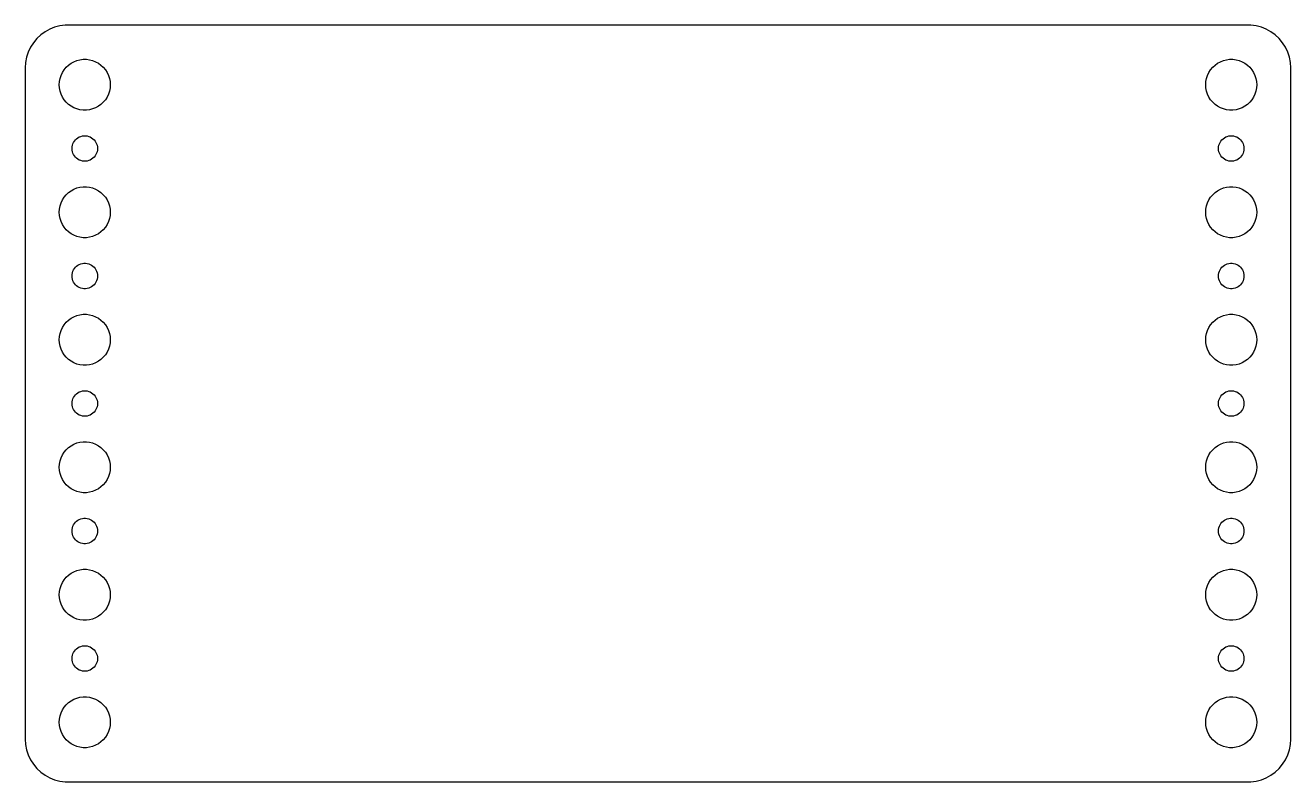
# Model space of a CAD drawing. Header units: metres. Extents: x -74 to 74, y -44 to 44.
import ezdxf

# ---------------------------------------------------------------- set-up
doc = ezdxf.new("R2010")
doc.units = ezdxf.units.M

msp = doc.modelspace()

# ---------------------------------------------------------------- linework, layer by layer
for p, q in [((-72.6871, 43.3526), (-73.1448, 42.9227)), ((-72.1791, 43.7216), (-72.6871, 43.3526)), ((-71.6289, 44.0241), (-72.1791, 43.7216)), ((-71.0451, 44.2553), (-71.6289, 44.0241)), ((-70.4369, 44.4114), (-71.0451, 44.2553)), ((-69.8139, 44.4901), (-70.4369, 44.4114)), ((69.8139, 44.4901), (-69.8139, 44.4901)), ((70.4369, 44.4114), (69.8139, 44.4901)), ((71.0451, 44.2553), (70.4369, 44.4114)), ((71.6289, 44.0241), (71.0451, 44.2553)), ((72.1791, 43.7216), (71.6289, 44.0241)), ((72.6871, 43.3526), (72.1791, 43.7216)), ((73.1448, 42.9227), (72.6871, 43.3526)), ((-73.8815, 41.9088), (-74.1489, 41.3406)), ((-73.5451, 42.4389), (-73.8815, 41.9088)), ((-73.1448, 42.9227), (-73.5451, 42.4389)), ((73.5451, 42.4389), (73.1448, 42.9227)), ((73.8815, 41.9088), (73.5451, 42.4389)), ((74.1489, 41.3406), (73.8815, 41.9088)), ((-74.3429, 40.7434), (-74.4606, 40.1267)), ((-74.1489, 41.3406), (-74.3429, 40.7434)), ((-68.7773, 40.2145), (-68.427, 40.3532)), ((-68.427, 40.3532), (-68.0621, 40.4469)), ((-68.0621, 40.4469), (-67.6884, 40.4941)), ((-67.6884, 40.4941), (-67.3116, 40.4941)), ((-67.3116, 40.4941), (-66.9379, 40.4469)), ((-66.9379, 40.4469), (-66.573, 40.3532)), ((-66.573, 40.3532), (-66.2227, 40.2145)), ((66.2227, 40.2145), (66.573, 40.3532)), ((66.573, 40.3532), (66.9379, 40.4469)), ((66.9379, 40.4469), (67.3116, 40.4941)), ((67.3116, 40.4941), (67.6884, 40.4941)), ((67.6884, 40.4941), (68.0621, 40.4469)), ((68.0621, 40.4469), (68.427, 40.3532)), ((68.427, 40.3532), (68.7773, 40.2145)), ((74.3429, 40.7434), (74.1489, 41.3406)), ((74.4606, 40.1267), (74.3429, 40.7434)), ((-74.4606, 40.1267), (-74.5, 39.5)), ((-74.5, 39.5), (-74.5, -39.5)), ((-70.2893, 38.6044), (-70.1289, 38.9453)), ((-70.1289, 38.9453), (-69.927, 39.2634)), ((-69.927, 39.2634), (-69.6869, 39.5536)), ((-69.6869, 39.5536), (-69.4123, 39.8115)), ((-69.4123, 39.8115), (-69.1075, 40.033)), ((-69.1075, 40.033), (-68.7773, 40.2145)), ((-66.2227, 40.2145), (-65.8925, 40.033)), ((-65.8925, 40.033), (-65.5877, 39.8115)), ((-65.5877, 39.8115), (-65.3131, 39.5536)), ((-65.3131, 39.5536), (-65.073, 39.2634)), ((-65.073, 39.2634), (-64.8711, 38.9453)), ((-64.8711, 38.9453), (-64.7107, 38.6044)), ((64.7107, 38.6044), (64.8711, 38.9453)), ((64.8711, 38.9453), (65.073, 39.2634)), ((65.073, 39.2634), (65.3131, 39.5536)), ((65.3131, 39.5536), (65.5877, 39.8115)), ((65.5877, 39.8115), (65.8925, 40.033)), ((65.8925, 40.033), (66.2227, 40.2145)), ((68.7773, 40.2145), (69.1075, 40.033)), ((69.1075, 40.033), (69.4123, 39.8115)), ((69.4123, 39.8115), (69.6869, 39.5536)), ((69.6869, 39.5536), (69.927, 39.2634)), ((69.927, 39.2634), (70.1289, 38.9453)), ((70.1289, 38.9453), (70.2893, 38.6044)), ((74.5, 39.5), (74.4606, 40.1267)), ((74.5, -39.5), (74.5, 39.5)), ((-70.5, 37.5), (-70.4763, 37.876)), ((-70.4763, 37.124), (-70.5, 37.5)), ((-70.4763, 37.876), (-70.4057, 38.2461)), ((-70.4057, 38.2461), (-70.2893, 38.6044)), ((-64.7107, 38.6044), (-64.5943, 38.2461)), ((-64.5943, 38.2461), (-64.5237, 37.876)), ((-64.5237, 37.876), (-64.5, 37.5)), ((-64.5, 37.5), (-64.5237, 37.124)), ((64.5, 37.5), (64.5237, 37.876)), ((64.5237, 37.124), (64.5, 37.5)), ((64.5237, 37.876), (64.5943, 38.2461)), ((64.5943, 38.2461), (64.7107, 38.6044)), ((70.2893, 38.6044), (70.4057, 38.2461)), ((70.4057, 38.2461), (70.4763, 37.876)), ((70.4763, 37.876), (70.5, 37.5)), ((70.5, 37.5), (70.4763, 37.124)), ((-70.4057, 36.7539), (-70.4763, 37.124)), ((-70.2893, 36.3956), (-70.4057, 36.7539)), ((-70.1289, 36.0547), (-70.2893, 36.3956)), ((-69.927, 35.7366), (-70.1289, 36.0547)), ((-64.8711, 36.0547), (-65.073, 35.7366)), ((-64.7107, 36.3956), (-64.8711, 36.0547)), ((-64.5943, 36.7539), (-64.7107, 36.3956)), ((-64.5237, 37.124), (-64.5943, 36.7539)), ((64.5943, 36.7539), (64.5237, 37.124)), ((64.7107, 36.3956), (64.5943, 36.7539)), ((64.8711, 36.0547), (64.7107, 36.3956)), ((65.073, 35.7366), (64.8711, 36.0547)), ((70.1289, 36.0547), (69.927, 35.7366)), ((70.2893, 36.3956), (70.1289, 36.0547)), ((70.4057, 36.7539), (70.2893, 36.3956)), ((70.4763, 37.124), (70.4057, 36.7539)), ((-69.6869, 35.4464), (-69.927, 35.7366)), ((-69.4123, 35.1885), (-69.6869, 35.4464)), ((-69.1075, 34.967), (-69.4123, 35.1885)), ((-68.7773, 34.7855), (-69.1075, 34.967)), ((-68.427, 34.6468), (-68.7773, 34.7855)), ((-68.0621, 34.5531), (-68.427, 34.6468)), ((-67.6884, 34.5059), (-68.0621, 34.5531)), ((-67.3116, 34.5059), (-67.6884, 34.5059)), ((-66.9379, 34.5531), (-67.3116, 34.5059)), ((-66.573, 34.6468), (-66.9379, 34.5531)), ((-66.2227, 34.7855), (-66.573, 34.6468)), ((-65.8925, 34.967), (-66.2227, 34.7855)), ((-65.5877, 35.1885), (-65.8925, 34.967)), ((-65.3131, 35.4464), (-65.5877, 35.1885)), ((-65.073, 35.7366), (-65.3131, 35.4464)), ((65.3131, 35.4464), (65.073, 35.7366)), ((65.5877, 35.1885), (65.3131, 35.4464)), ((65.8925, 34.967), (65.5877, 35.1885)), ((66.2227, 34.7855), (65.8925, 34.967)), ((66.573, 34.6468), (66.2227, 34.7855)), ((66.9379, 34.5531), (66.573, 34.6468)), ((67.3116, 34.5059), (66.9379, 34.5531)), ((67.6884, 34.5059), (67.3116, 34.5059)), ((68.0621, 34.5531), (67.6884, 34.5059)), ((68.427, 34.6468), (68.0621, 34.5531)), ((68.7773, 34.7855), (68.427, 34.6468)), ((69.1075, 34.967), (68.7773, 34.7855)), ((69.4123, 35.1885), (69.1075, 34.967)), ((69.6869, 35.4464), (69.4123, 35.1885)), ((69.927, 35.7366), (69.6869, 35.4464)), ((-68.3037, 31.2665), (-68.1387, 31.3572)), ((-68.1387, 31.3572), (-67.9635, 31.4266)), ((-67.9635, 31.4266), (-67.7811, 31.4734)), ((-67.7811, 31.4734), (-67.5942, 31.497)), ((-67.5942, 31.497), (-67.4058, 31.497)), ((-67.4058, 31.497), (-67.2189, 31.4734)), ((-67.2189, 31.4734), (-67.0365, 31.4266)), ((-67.0365, 31.4266), (-66.8613, 31.3572)), ((-66.8613, 31.3572), (-66.6963, 31.2665)), ((66.6963, 31.2665), (66.8613, 31.3572)), ((66.8613, 31.3572), (67.0365, 31.4266)), ((67.0365, 31.4266), (67.2189, 31.4734)), ((67.2189, 31.4734), (67.4058, 31.497)), ((67.4058, 31.497), (67.5942, 31.497)), ((67.5942, 31.497), (67.7811, 31.4734)), ((67.7811, 31.4734), (67.9635, 31.4266)), ((67.9635, 31.4266), (68.1387, 31.3572)), ((68.1387, 31.3572), (68.3037, 31.2665)), ((-69, 30), (-68.9882, 30.188)), ((-68.9882, 29.812), (-69, 30)), ((-68.9882, 30.188), (-68.9529, 30.373)), ((-68.9529, 29.627), (-68.9882, 29.812)), ((-68.9529, 30.373), (-68.8947, 30.5522)), ((-68.8947, 30.5522), (-68.8145, 30.7226)), ((-68.8145, 30.7226), (-68.7135, 30.8817)), ((-68.7135, 30.8817), (-68.5934, 31.0268)), ((-68.5934, 31.0268), (-68.4561, 31.1558)), ((-68.4561, 31.1558), (-68.3037, 31.2665)), ((-66.6963, 31.2665), (-66.5439, 31.1558)), ((-66.5439, 31.1558), (-66.4065, 31.0268)), ((-66.4065, 31.0268), (-66.2865, 30.8817)), ((-66.2865, 30.8817), (-66.1855, 30.7226)), ((-66.1855, 30.7226), (-66.1053, 30.5522)), ((-66.1053, 30.5522), (-66.0471, 30.373)), ((-66.0471, 30.373), (-66.0118, 30.188)), ((-66.0118, 29.812), (-66.0471, 29.627)), ((-66.0118, 30.188), (-66, 30)), ((-66, 30), (-66.0118, 29.812)), ((66, 30), (66.0118, 30.188)), ((66.0118, 29.812), (66, 30)), ((66.0118, 30.188), (66.0471, 30.373)), ((66.0471, 29.627), (66.0118, 29.812)), ((66.0471, 30.373), (66.1053, 30.5522)), ((66.1053, 30.5522), (66.1855, 30.7226)), ((66.1855, 30.7226), (66.2865, 30.8817)), ((66.2865, 30.8817), (66.4065, 31.0268)), ((66.4065, 31.0268), (66.5439, 31.1558)), ((66.5439, 31.1558), (66.6963, 31.2665)), ((68.3037, 31.2665), (68.4561, 31.1558)), ((68.4561, 31.1558), (68.5934, 31.0268)), ((68.5934, 31.0268), (68.7135, 30.8817)), ((68.7135, 30.8817), (68.8145, 30.7226)), ((68.8145, 30.7226), (68.8947, 30.5522)), ((68.8947, 30.5522), (68.9529, 30.373)), ((68.9529, 30.373), (68.9882, 30.188)), ((68.9882, 29.812), (68.9529, 29.627)), ((68.9882, 30.188), (69, 30)), ((69, 30), (68.9882, 29.812)), ((-68.8947, 29.4478), (-68.9529, 29.627)), ((-68.8145, 29.2774), (-68.8947, 29.4478)), ((-68.7135, 29.1183), (-68.8145, 29.2774)), ((-68.5934, 28.9732), (-68.7135, 29.1183)), ((-68.4561, 28.8442), (-68.5934, 28.9732)), ((-68.3037, 28.7335), (-68.4561, 28.8442)), ((-68.1387, 28.6427), (-68.3037, 28.7335)), ((-67.9635, 28.5734), (-68.1387, 28.6427)), ((-67.7811, 28.5266), (-67.9635, 28.5734)), ((-67.5942, 28.503), (-67.7811, 28.5266)), ((-67.4058, 28.503), (-67.5942, 28.503)), ((-67.2189, 28.5266), (-67.4058, 28.503)), ((-67.0365, 28.5734), (-67.2189, 28.5266)), ((-66.8613, 28.6427), (-67.0365, 28.5734)), ((-66.6963, 28.7335), (-66.8613, 28.6427)), ((-66.5439, 28.8442), (-66.6963, 28.7335)), ((-66.4065, 28.9732), (-66.5439, 28.8442)), ((-66.2865, 29.1183), (-66.4065, 28.9732)), ((-66.1855, 29.2774), (-66.2865, 29.1183)), ((-66.1053, 29.4478), (-66.1855, 29.2774)), ((-66.0471, 29.627), (-66.1053, 29.4478)), ((66.1053, 29.4478), (66.0471, 29.627)), ((66.1855, 29.2774), (66.1053, 29.4478)), ((66.2865, 29.1183), (66.1855, 29.2774)), ((66.4065, 28.9732), (66.2865, 29.1183)), ((66.5439, 28.8442), (66.4065, 28.9732)), ((66.6963, 28.7335), (66.5439, 28.8442)), ((66.8613, 28.6427), (66.6963, 28.7335)), ((67.0365, 28.5734), (66.8613, 28.6427)), ((67.2189, 28.5266), (67.0365, 28.5734)), ((67.4058, 28.503), (67.2189, 28.5266)), ((67.5942, 28.503), (67.4058, 28.503)), ((67.7811, 28.5266), (67.5942, 28.503)), ((67.9635, 28.5734), (67.7811, 28.5266)), ((68.1387, 28.6427), (67.9635, 28.5734)), ((68.3037, 28.7335), (68.1387, 28.6427)), ((68.4561, 28.8442), (68.3037, 28.7335)), ((68.5934, 28.9732), (68.4561, 28.8442)), ((68.7135, 29.1183), (68.5934, 28.9732)), ((68.8145, 29.2774), (68.7135, 29.1183)), ((68.8947, 29.4478), (68.8145, 29.2774)), ((68.9529, 29.627), (68.8947, 29.4478)), ((-68.7773, 25.2145), (-68.427, 25.3532)), ((-68.427, 25.3532), (-68.0621, 25.4469)), ((-68.0621, 25.4469), (-67.6884, 25.4941)), ((-67.6884, 25.4941), (-67.3116, 25.4941)), ((-67.3116, 25.4941), (-66.9379, 25.4469)), ((-66.9379, 25.4469), (-66.573, 25.3532)), ((-66.573, 25.3532), (-66.2227, 25.2145)), ((66.2227, 25.2145), (66.573, 25.3532)), ((66.573, 25.3532), (66.9379, 25.4469)), ((66.9379, 25.4469), (67.3116, 25.4941)), ((67.3116, 25.4941), (67.6884, 25.4941)), ((67.6884, 25.4941), (68.0621, 25.4469)), ((68.0621, 25.4469), (68.427, 25.3532)), ((68.427, 25.3532), (68.7773, 25.2145)), ((-70.2893, 23.6044), (-70.1289, 23.9453)), ((-70.1289, 23.9453), (-69.927, 24.2634)), ((-69.927, 24.2634), (-69.6869, 24.5536)), ((-69.6869, 24.5536), (-69.4123, 24.8115)), ((-69.4123, 24.8115), (-69.1075, 25.033)), ((-69.1075, 25.033), (-68.7773, 25.2145)), ((-66.2227, 25.2145), (-65.8925, 25.033)), ((-65.8925, 25.033), (-65.5877, 24.8115)), ((-65.5877, 24.8115), (-65.3131, 24.5536)), ((-65.3131, 24.5536), (-65.073, 24.2634)), ((-65.073, 24.2634), (-64.8711, 23.9453)), ((-64.8711, 23.9453), (-64.7107, 23.6044)), ((64.7107, 23.6044), (64.8711, 23.9453)), ((64.8711, 23.9453), (65.073, 24.2634)), ((65.073, 24.2634), (65.3131, 24.5536)), ((65.3131, 24.5536), (65.5877, 24.8115)), ((65.5877, 24.8115), (65.8925, 25.033)), ((65.8925, 25.033), (66.2227, 25.2145)), ((68.7773, 25.2145), (69.1075, 25.033)), ((69.1075, 25.033), (69.4123, 24.8115)), ((69.4123, 24.8115), (69.6869, 24.5536)), ((69.6869, 24.5536), (69.927, 24.2634)), ((69.927, 24.2634), (70.1289, 23.9453)), ((70.1289, 23.9453), (70.2893, 23.6044)), ((-70.5, 22.5), (-70.4763, 22.876)), ((-70.4763, 22.124), (-70.5, 22.5)), ((-70.4763, 22.876), (-70.4057, 23.2461)), ((-70.4057, 23.2461), (-70.2893, 23.6044)), ((-64.7107, 23.6044), (-64.5943, 23.2461)), ((-64.5943, 23.2461), (-64.5237, 22.876)), ((-64.5237, 22.876), (-64.5, 22.5)), ((-64.5, 22.5), (-64.5237, 22.124)), ((64.5, 22.5), (64.5237, 22.876)), ((64.5237, 22.124), (64.5, 22.5)), ((64.5237, 22.876), (64.5943, 23.2461)), ((64.5943, 23.2461), (64.7107, 23.6044)), ((70.2893, 23.6044), (70.4057, 23.2461)), ((70.4057, 23.2461), (70.4763, 22.876)), ((70.4763, 22.876), (70.5, 22.5)), ((70.5, 22.5), (70.4763, 22.124)), ((-70.4057, 21.7539), (-70.4763, 22.124)), ((-70.2893, 21.3956), (-70.4057, 21.7539)), ((-70.1289, 21.0547), (-70.2893, 21.3956)), ((-69.927, 20.7366), (-70.1289, 21.0547)), ((-64.8711, 21.0547), (-65.073, 20.7366)), ((-64.7107, 21.3956), (-64.8711, 21.0547)), ((-64.5943, 21.7539), (-64.7107, 21.3956)), ((-64.5237, 22.124), (-64.5943, 21.7539)), ((64.5943, 21.7539), (64.5237, 22.124)), ((64.7107, 21.3956), (64.5943, 21.7539)), ((64.8711, 21.0547), (64.7107, 21.3956)), ((65.073, 20.7366), (64.8711, 21.0547)), ((70.1289, 21.0547), (69.927, 20.7366)), ((70.2893, 21.3956), (70.1289, 21.0547)), ((70.4057, 21.7539), (70.2893, 21.3956)), ((70.4763, 22.124), (70.4057, 21.7539)), ((-69.6869, 20.4464), (-69.927, 20.7366)), ((-69.4123, 20.1884), (-69.6869, 20.4464)), ((-69.1075, 19.967), (-69.4123, 20.1884)), ((-68.7773, 19.7855), (-69.1075, 19.967)), ((-68.427, 19.6468), (-68.7773, 19.7855)), ((-68.0621, 19.5531), (-68.427, 19.6468)), ((-67.6884, 19.5059), (-68.0621, 19.5531)), ((-67.3116, 19.5059), (-67.6884, 19.5059)), ((-66.9379, 19.5531), (-67.3116, 19.5059)), ((-66.573, 19.6468), (-66.9379, 19.5531)), ((-66.2227, 19.7855), (-66.573, 19.6468)), ((-65.8925, 19.967), (-66.2227, 19.7855)), ((-65.5877, 20.1884), (-65.8925, 19.967)), ((-65.3131, 20.4464), (-65.5877, 20.1884)), ((-65.073, 20.7366), (-65.3131, 20.4464)), ((65.3131, 20.4464), (65.073, 20.7366)), ((65.5877, 20.1884), (65.3131, 20.4464)), ((65.8925, 19.967), (65.5877, 20.1884)), ((66.2227, 19.7855), (65.8925, 19.967)), ((66.573, 19.6468), (66.2227, 19.7855)), ((66.9379, 19.5531), (66.573, 19.6468)), ((67.3116, 19.5059), (66.9379, 19.5531)), ((67.6884, 19.5059), (67.3116, 19.5059)), ((68.0621, 19.5531), (67.6884, 19.5059)), ((68.427, 19.6468), (68.0621, 19.5531)), ((68.7773, 19.7855), (68.427, 19.6468)), ((69.1075, 19.967), (68.7773, 19.7855)), ((69.4123, 20.1884), (69.1075, 19.967)), ((69.6869, 20.4464), (69.4123, 20.1884)), ((69.927, 20.7366), (69.6869, 20.4464)), ((-68.1387, 16.3572), (-67.9635, 16.4266)), ((-67.9635, 16.4266), (-67.7811, 16.4734)), ((-67.7811, 16.4734), (-67.5942, 16.497)), ((-67.5942, 16.497), (-67.4058, 16.497)), ((-67.4058, 16.497), (-67.2189, 16.4734)), ((-67.2189, 16.4734), (-67.0365, 16.4266)), ((-67.0365, 16.4266), (-66.8613, 16.3572)), ((66.8613, 16.3572), (67.0365, 16.4266)), ((67.0365, 16.4266), (67.2189, 16.4734)), ((67.2189, 16.4734), (67.4058, 16.497)), ((67.4058, 16.497), (67.5942, 16.497)), ((67.5942, 16.497), (67.7811, 16.4734)), ((67.7811, 16.4734), (67.9635, 16.4266)), ((67.9635, 16.4266), (68.1387, 16.3572)), ((-69, 15), (-68.9882, 15.188)), ((-68.9882, 14.812), (-69, 15)), ((-68.9882, 15.188), (-68.9529, 15.373)), ((-68.9529, 15.373), (-68.8947, 15.5522)), ((-68.8947, 15.5522), (-68.8145, 15.7226)), ((-68.8145, 15.7226), (-68.7135, 15.8817)), ((-68.7135, 15.8817), (-68.5934, 16.0268)), ((-68.5934, 16.0268), (-68.4561, 16.1558)), ((-68.4561, 16.1558), (-68.3037, 16.2665)), ((-68.3037, 16.2665), (-68.1387, 16.3572)), ((-66.8613, 16.3572), (-66.6963, 16.2665)), ((-66.6963, 16.2665), (-66.5439, 16.1558)), ((-66.5439, 16.1558), (-66.4065, 16.0268)), ((-66.4065, 16.0268), (-66.2865, 15.8817)), ((-66.2865, 15.8817), (-66.1855, 15.7226)), ((-66.1855, 15.7226), (-66.1053, 15.5522)), ((-66.1053, 15.5522), (-66.0471, 15.373)), ((-66.0471, 15.373), (-66.0118, 15.188)), ((-66.0118, 15.188), (-66, 15)), ((-66, 15), (-66.0118, 14.812)), ((66, 15), (66.0118, 15.188)), ((66.0118, 14.812), (66, 15)), ((66.0118, 15.188), (66.0471, 15.373)), ((66.0471, 15.373), (66.1053, 15.5522)), ((66.1053, 15.5522), (66.1855, 15.7226)), ((66.1855, 15.7226), (66.2865, 15.8817)), ((66.2865, 15.8817), (66.4065, 16.0268)), ((66.4065, 16.0268), (66.5439, 16.1558)), ((66.5439, 16.1558), (66.6963, 16.2665)), ((66.6963, 16.2665), (66.8613, 16.3572)), ((68.1387, 16.3572), (68.3037, 16.2665)), ((68.3037, 16.2665), (68.4561, 16.1558)), ((68.4561, 16.1558), (68.5934, 16.0268)), ((68.5934, 16.0268), (68.7135, 15.8817)), ((68.7135, 15.8817), (68.8145, 15.7226)), ((68.8145, 15.7226), (68.8947, 15.5522)), ((68.8947, 15.5522), (68.9529, 15.373)), ((68.9529, 15.373), (68.9882, 15.188)), ((68.9882, 15.188), (69, 15)), ((69, 15), (68.9882, 14.812)), ((-68.9529, 14.627), (-68.9882, 14.812)), ((-68.8947, 14.4478), (-68.9529, 14.627)), ((-68.8145, 14.2774), (-68.8947, 14.4478)), ((-68.7135, 14.1183), (-68.8145, 14.2774)), ((-68.5934, 13.9732), (-68.7135, 14.1183)), ((-68.4561, 13.8442), (-68.5934, 13.9732)), ((-68.3037, 13.7335), (-68.4561, 13.8442)), ((-68.1387, 13.6427), (-68.3037, 13.7335)), ((-67.9635, 13.5734), (-68.1387, 13.6427)), ((-67.7811, 13.5266), (-67.9635, 13.5734)), ((-67.5942, 13.5029), (-67.7811, 13.5266)), ((-67.4058, 13.5029), (-67.5942, 13.5029)), ((-67.2189, 13.5266), (-67.4058, 13.5029)), ((-67.0365, 13.5734), (-67.2189, 13.5266)), ((-66.8613, 13.6427), (-67.0365, 13.5734)), ((-66.6963, 13.7335), (-66.8613, 13.6427)), ((-66.5439, 13.8442), (-66.6963, 13.7335)), ((-66.4065, 13.9732), (-66.5439, 13.8442)), ((-66.2865, 14.1183), (-66.4065, 13.9732)), ((-66.1855, 14.2774), (-66.2865, 14.1183)), ((-66.1053, 14.4478), (-66.1855, 14.2774)), ((-66.0471, 14.627), (-66.1053, 14.4478)), ((-66.0118, 14.812), (-66.0471, 14.627)), ((66.0471, 14.627), (66.0118, 14.812)), ((66.1053, 14.4478), (66.0471, 14.627)), ((66.1855, 14.2774), (66.1053, 14.4478)), ((66.2865, 14.1183), (66.1855, 14.2774)), ((66.4065, 13.9732), (66.2865, 14.1183)), ((66.5439, 13.8442), (66.4065, 13.9732)), ((66.6963, 13.7335), (66.5439, 13.8442)), ((66.8613, 13.6427), (66.6963, 13.7335)), ((67.0365, 13.5734), (66.8613, 13.6427)), ((67.2189, 13.5266), (67.0365, 13.5734)), ((67.4058, 13.5029), (67.2189, 13.5266)), ((67.5942, 13.5029), (67.4058, 13.5029)), ((67.7811, 13.5266), (67.5942, 13.5029)), ((67.9635, 13.5734), (67.7811, 13.5266)), ((68.1387, 13.6427), (67.9635, 13.5734)), ((68.3037, 13.7335), (68.1387, 13.6427)), ((68.4561, 13.8442), (68.3037, 13.7335)), ((68.5934, 13.9732), (68.4561, 13.8442)), ((68.7135, 14.1183), (68.5934, 13.9732)), ((68.8145, 14.2774), (68.7135, 14.1183)), ((68.8947, 14.4478), (68.8145, 14.2774)), ((68.9529, 14.627), (68.8947, 14.4478)), ((68.9882, 14.812), (68.9529, 14.627)), ((-68.427, 10.3532), (-68.0621, 10.4469)), ((-68.0621, 10.4469), (-67.6884, 10.4941)), ((-67.6884, 10.4941), (-67.3116, 10.4941)), ((-67.3116, 10.4941), (-66.9379, 10.4469)), ((-66.9379, 10.4469), (-66.573, 10.3532)), ((66.573, 10.3532), (66.9379, 10.4469)), ((66.9379, 10.4469), (67.3116, 10.4941)), ((67.3116, 10.4941), (67.6884, 10.4941)), ((67.6884, 10.4941), (68.0621, 10.4469)), ((68.0621, 10.4469), (68.427, 10.3532)), ((-70.2893, 8.60437), (-70.1289, 8.94525)), ((-70.1289, 8.94525), (-69.927, 9.26335)), ((-69.927, 9.26335), (-69.6869, 9.55363)), ((-69.6869, 9.55363), (-69.4123, 9.81154)), ((-69.4123, 9.81154), (-69.1075, 10.033)), ((-69.1075, 10.033), (-68.7773, 10.2145)), ((-68.7773, 10.2145), (-68.427, 10.3532)), ((-66.573, 10.3532), (-66.2227, 10.2145)), ((-66.2227, 10.2145), (-65.8925, 10.033)), ((-65.8925, 10.033), (-65.5877, 9.81154)), ((-65.5877, 9.81154), (-65.3131, 9.55363)), ((-65.3131, 9.55363), (-65.073, 9.26335)), ((-65.073, 9.26335), (-64.8711, 8.94525)), ((-64.8711, 8.94525), (-64.7107, 8.60437)), ((64.7107, 8.60437), (64.8711, 8.94525)), ((64.8711, 8.94525), (65.073, 9.26335)), ((65.073, 9.26335), (65.3131, 9.55363)), ((65.3131, 9.55363), (65.5877, 9.81154)), ((65.5877, 9.81154), (65.8925, 10.033)), ((65.8925, 10.033), (66.2227, 10.2145)), ((66.2227, 10.2145), (66.573, 10.3532)), ((68.427, 10.3532), (68.7773, 10.2145)), ((68.7773, 10.2145), (69.1075, 10.033)), ((69.1075, 10.033), (69.4123, 9.81154)), ((69.4123, 9.81154), (69.6869, 9.55363)), ((69.6869, 9.55363), (69.927, 9.26335)), ((69.927, 9.26335), (70.1289, 8.94525)), ((70.1289, 8.94525), (70.2893, 8.60437)), ((-70.5, 7.5), (-70.4763, 7.87599)), ((-70.4763, 7.12399), (-70.5, 7.5)), ((-70.4763, 7.87599), (-70.4057, 8.24606)), ((-70.4057, 8.24606), (-70.2893, 8.60437)), ((-64.7107, 8.60437), (-64.5943, 8.24606)), ((-64.5943, 8.24606), (-64.5237, 7.87599)), ((-64.5237, 7.87599), (-64.5, 7.5)), ((-64.5, 7.5), (-64.5237, 7.12399)), ((64.5, 7.5), (64.5237, 7.87599)), ((64.5237, 7.12399), (64.5, 7.5)), ((64.5237, 7.87599), (64.5943, 8.24606)), ((64.5943, 8.24606), (64.7107, 8.60437)), ((70.2893, 8.60437), (70.4057, 8.24606)), ((70.4057, 8.24606), (70.4763, 7.87599)), ((70.4763, 7.87599), (70.5, 7.5)), ((70.5, 7.5), (70.4763, 7.12399)), ((-70.4057, 6.75392), (-70.4763, 7.12399)), ((-70.2893, 6.39561), (-70.4057, 6.75392)), ((-70.1289, 6.05473), (-70.2893, 6.39561)), ((-69.927, 5.73663), (-70.1289, 6.05473)), ((-64.8711, 6.05473), (-65.073, 5.73663)), ((-64.7107, 6.39561), (-64.8711, 6.05473)), ((-64.5943, 6.75392), (-64.7107, 6.39561)), ((-64.5237, 7.12399), (-64.5943, 6.75392)), ((64.5943, 6.75392), (64.5237, 7.12399)), ((64.7107, 6.39561), (64.5943, 6.75392)), ((64.8711, 6.05473), (64.7107, 6.39561)), ((65.073, 5.73663), (64.8711, 6.05473)), ((70.1289, 6.05473), (69.927, 5.73663)), ((70.2893, 6.39561), (70.1289, 6.05473)), ((70.4057, 6.75392), (70.2893, 6.39561)), ((70.4763, 7.12399), (70.4057, 6.75392)), ((-69.6869, 5.44635), (-69.927, 5.73663)), ((-69.4123, 5.18845), (-69.6869, 5.44635)), ((-69.1075, 4.96701), (-69.4123, 5.18845)), ((-68.7773, 4.78551), (-69.1075, 4.96701)), ((-68.427, 4.64682), (-68.7773, 4.78551)), ((-68.0621, 4.55313), (-68.427, 4.64682)), ((-67.6884, 4.50591), (-68.0621, 4.55313)), ((-67.3116, 4.50591), (-67.6884, 4.50591)), ((-66.9379, 4.55313), (-67.3116, 4.50591)), ((-66.573, 4.64682), (-66.9379, 4.55313)), ((-66.2227, 4.78551), (-66.573, 4.64682)), ((-65.8925, 4.96701), (-66.2227, 4.78551)), ((-65.5877, 5.18845), (-65.8925, 4.96701)), ((-65.3131, 5.44635), (-65.5877, 5.18845)), ((-65.073, 5.73663), (-65.3131, 5.44635)), ((65.3131, 5.44635), (65.073, 5.73663)), ((65.5877, 5.18845), (65.3131, 5.44635)), ((65.8925, 4.96701), (65.5877, 5.18845)), ((66.2227, 4.78551), (65.8925, 4.96701)), ((66.573, 4.64682), (66.2227, 4.78551)), ((66.9379, 4.55313), (66.573, 4.64682)), ((67.3116, 4.50591), (66.9379, 4.55313)), ((67.6884, 4.50591), (67.3116, 4.50591)), ((68.0621, 4.55313), (67.6884, 4.50591)), ((68.427, 4.64682), (68.0621, 4.55313)), ((68.7773, 4.78551), (68.427, 4.64682)), ((69.1075, 4.96701), (68.7773, 4.78551)), ((69.4123, 5.18845), (69.1075, 4.96701)), ((69.6869, 5.44635), (69.4123, 5.18845)), ((69.927, 5.73663), (69.6869, 5.44635)), ((-67.7811, 1.47342), (-67.5942, 1.49704)), ((-67.5942, 1.49704), (-67.4058, 1.49704)), ((-67.4058, 1.49704), (-67.2189, 1.47342)), ((67.2189, 1.47342), (67.4058, 1.49704)), ((67.4058, 1.49704), (67.5942, 1.49704)), ((67.5942, 1.49704), (67.7811, 1.47342)), ((-69, 0), (-68.9882, 0.18799)), ((-68.9882, -0.18799), (-69, 0)), ((-68.9882, 0.18799), (-68.9529, 0.37303)), ((-68.9529, 0.37303), (-68.8947, 0.55219)), ((-68.8947, 0.55219), (-68.8145, 0.72263)), ((-68.8145, 0.72263), (-68.7135, 0.88167)), ((-68.7135, 0.88167), (-68.5934, 1.02681)), ((-68.5934, 1.02681), (-68.4561, 1.15576)), ((-68.4561, 1.15576), (-68.3037, 1.26648)), ((-68.3037, 1.26648), (-68.1387, 1.35724)), ((-68.1387, 1.35724), (-67.9635, 1.42657)), ((-67.9635, 1.42657), (-67.7811, 1.47342)), ((-67.2189, 1.47342), (-67.0365, 1.42657)), ((-67.0365, 1.42657), (-66.8613, 1.35724)), ((-66.8613, 1.35724), (-66.6963, 1.26648)), ((-66.6963, 1.26648), (-66.5439, 1.15576)), ((-66.5439, 1.15576), (-66.4065, 1.02681)), ((-66.4065, 1.02681), (-66.2865, 0.88167)), ((-66.2865, 0.88167), (-66.1855, 0.72263)), ((-66.1855, 0.72263), (-66.1053, 0.55219)), ((-66.1053, 0.55219), (-66.0471, 0.37303)), ((-66.0471, 0.37303), (-66.0118, 0.18799)), ((-66.0118, 0.18799), (-66, 0)), ((-66, 0), (-66.0118, -0.18799)), ((66, 0), (66.0118, 0.18799)), ((66.0118, -0.18799), (66, 0)), ((66.0118, 0.18799), (66.0471, 0.37303)), ((66.0471, 0.37303), (66.1053, 0.55219)), ((66.1053, 0.55219), (66.1855, 0.72263)), ((66.1855, 0.72263), (66.2865, 0.88167)), ((66.2865, 0.88167), (66.4065, 1.02681)), ((66.4065, 1.02681), (66.5439, 1.15576)), ((66.5439, 1.15576), (66.6963, 1.26648)), ((66.6963, 1.26648), (66.8613, 1.35724)), ((66.8613, 1.35724), (67.0365, 1.42657)), ((67.0365, 1.42657), (67.2189, 1.47342)), ((67.7811, 1.47342), (67.9635, 1.42657)), ((67.9635, 1.42657), (68.1387, 1.35724)), ((68.1387, 1.35724), (68.3037, 1.26648)), ((68.3037, 1.26648), (68.4561, 1.15576)), ((68.4561, 1.15576), (68.5934, 1.02681)), ((68.5934, 1.02681), (68.7135, 0.88167)), ((68.7135, 0.88167), (68.8145, 0.72263)), ((68.8145, 0.72263), (68.8947, 0.55219)), ((68.8947, 0.55219), (68.9529, 0.37303)), ((68.9529, 0.37303), (68.9882, 0.18799)), ((68.9882, 0.18799), (69, 0)), ((69, 0), (68.9882, -0.18799)), ((-68.9529, -0.37303), (-68.9882, -0.18799)), ((-68.8947, -0.55219), (-68.9529, -0.37303)), ((-68.8145, -0.72263), (-68.8947, -0.55219)), ((-68.7135, -0.88167), (-68.8145, -0.72263)), ((-68.5934, -1.02681), (-68.7135, -0.88167)), ((-68.4561, -1.15576), (-68.5934, -1.02681)), ((-68.3037, -1.26648), (-68.4561, -1.15576)), ((-68.1387, -1.35724), (-68.3037, -1.26648)), ((-67.9635, -1.42657), (-68.1387, -1.35724)), ((-67.7811, -1.47342), (-67.9635, -1.42657)), ((-67.5942, -1.49704), (-67.7811, -1.47342)), ((-67.2189, -1.47342), (-67.4058, -1.49704)), ((-67.0365, -1.42657), (-67.2189, -1.47342)), ((-66.8613, -1.35724), (-67.0365, -1.42657)), ((-66.6963, -1.26648), (-66.8613, -1.35724)), ((-66.5439, -1.15576), (-66.6963, -1.26648)), ((-66.4065, -1.02681), (-66.5439, -1.15576)), ((-66.2865, -0.88167), (-66.4065, -1.02681)), ((-66.1855, -0.72263), (-66.2865, -0.88167)), ((-66.1053, -0.55219), (-66.1855, -0.72263)), ((-66.0471, -0.37303), (-66.1053, -0.55219)), ((-66.0118, -0.18799), (-66.0471, -0.37303)), ((66.0471, -0.37303), (66.0118, -0.18799)), ((66.1053, -0.55219), (66.0471, -0.37303)), ((66.1855, -0.72263), (66.1053, -0.55219)), ((66.2865, -0.88167), (66.1855, -0.72263)), ((66.4065, -1.02681), (66.2865, -0.88167)), ((66.5439, -1.15576), (66.4065, -1.02681)), ((66.6963, -1.26648), (66.5439, -1.15576)), ((66.8613, -1.35724), (66.6963, -1.26648)), ((67.0365, -1.42657), (66.8613, -1.35724)), ((67.2189, -1.47342), (67.0365, -1.42657)), ((67.4058, -1.49704), (67.2189, -1.47342)), ((67.7811, -1.47342), (67.5942, -1.49704)), ((67.9635, -1.42657), (67.7811, -1.47342)), ((68.1387, -1.35724), (67.9635, -1.42657)), ((68.3037, -1.26648), (68.1387, -1.35724)), ((68.4561, -1.15576), (68.3037, -1.26648)), ((68.5934, -1.02681), (68.4561, -1.15576)), ((68.7135, -0.88167), (68.5934, -1.02681)), ((68.8145, -0.72263), (68.7135, -0.88167)), ((68.8947, -0.55219), (68.8145, -0.72263)), ((68.9529, -0.37303), (68.8947, -0.55219)), ((68.9882, -0.18799), (68.9529, -0.37303)), ((-67.4058, -1.49704), (-67.5942, -1.49704)), ((67.5942, -1.49704), (67.4058, -1.49704)), ((-70.1289, -6.05473), (-69.927, -5.73663)), ((-69.927, -5.73663), (-69.6869, -5.44635)), ((-69.6869, -5.44635), (-69.4123, -5.18845)), ((-69.4123, -5.18845), (-69.1075, -4.96701)), ((-69.1075, -4.96701), (-68.7773, -4.78551)), ((-68.7773, -4.78551), (-68.427, -4.64682)), ((-68.427, -4.64682), (-68.0621, -4.55313)), ((-68.0621, -4.55313), (-67.6884, -4.50591)), ((-67.6884, -4.50591), (-67.3116, -4.50591)), ((-67.3116, -4.50591), (-66.9379, -4.55313)), ((-66.9379, -4.55313), (-66.573, -4.64682)), ((-66.573, -4.64682), (-66.2227, -4.78551)), ((-66.2227, -4.78551), (-65.8925, -4.96701)), ((-65.8925, -4.96701), (-65.5877, -5.18845)), ((-65.5877, -5.18845), (-65.3131, -5.44635)), ((-65.3131, -5.44635), (-65.073, -5.73663)), ((-65.073, -5.73663), (-64.8711, -6.05473)), ((64.8711, -6.05473), (65.073, -5.73663)), ((65.073, -5.73663), (65.3131, -5.44635)), ((65.3131, -5.44635), (65.5877, -5.18845)), ((65.5877, -5.18845), (65.8925, -4.96701)), ((65.8925, -4.96701), (66.2227, -4.78551)), ((66.2227, -4.78551), (66.573, -4.64682)), ((66.573, -4.64682), (66.9379, -4.55313)), ((66.9379, -4.55313), (67.3116, -4.50591)), ((67.3116, -4.50591), (67.6884, -4.50591)), ((67.6884, -4.50591), (68.0621, -4.55313)), ((68.0621, -4.55313), (68.427, -4.64682)), ((68.427, -4.64682), (68.7773, -4.78551)), ((68.7773, -4.78551), (69.1075, -4.96701)), ((69.1075, -4.96701), (69.4123, -5.18845)), ((69.4123, -5.18845), (69.6869, -5.44635)), ((69.6869, -5.44635), (69.927, -5.73663)), ((69.927, -5.73663), (70.1289, -6.05473)), ((-70.5, -7.5), (-70.4763, -7.12399)), ((-70.4763, -7.12399), (-70.4057, -6.75392)), ((-70.4057, -6.75392), (-70.2893, -6.39561)), ((-70.2893, -6.39561), (-70.1289, -6.05473)), ((-64.8711, -6.05473), (-64.7107, -6.39561)), ((-64.7107, -6.39561), (-64.5943, -6.75392)), ((-64.5943, -6.75392), (-64.5237, -7.12399)), ((-64.5237, -7.12399), (-64.5, -7.5)), ((64.5, -7.5), (64.5237, -7.12399)), ((64.5237, -7.12399), (64.5943, -6.75392)), ((64.5943, -6.75392), (64.7107, -6.39561)), ((64.7107, -6.39561), (64.8711, -6.05473)), ((70.1289, -6.05473), (70.2893, -6.39561)), ((70.2893, -6.39561), (70.4057, -6.75392)), ((70.4057, -6.75392), (70.4763, -7.12399)), ((70.4763, -7.12399), (70.5, -7.5)), ((-70.4763, -7.87599), (-70.5, -7.5)), ((-70.4057, -8.24606), (-70.4763, -7.87599)), ((-70.2893, -8.60437), (-70.4057, -8.24606)), ((-70.1289, -8.94525), (-70.2893, -8.60437)), ((-64.7107, -8.60437), (-64.8711, -8.94525)), ((-64.5943, -8.24606), (-64.7107, -8.60437)), ((-64.5237, -7.87599), (-64.5943, -8.24606)), ((-64.5, -7.5), (-64.5237, -7.87599)), ((64.5237, -7.87599), (64.5, -7.5)), ((64.5943, -8.24606), (64.5237, -7.87599)), ((64.7107, -8.60437), (64.5943, -8.24606)), ((64.8711, -8.94525), (64.7107, -8.60437)), ((70.2893, -8.60437), (70.1289, -8.94525)), ((70.4057, -8.24606), (70.2893, -8.60437)), ((70.4763, -7.87599), (70.4057, -8.24606)), ((70.5, -7.5), (70.4763, -7.87599)), ((-69.927, -9.26335), (-70.1289, -8.94525)), ((-69.6869, -9.55363), (-69.927, -9.26335)), ((-69.4123, -9.81154), (-69.6869, -9.55363)), ((-69.1075, -10.033), (-69.4123, -9.81154)), ((-68.7773, -10.2145), (-69.1075, -10.033)), ((-68.427, -10.3532), (-68.7773, -10.2145)), ((-68.0621, -10.4469), (-68.427, -10.3532)), ((-66.573, -10.3532), (-66.9379, -10.4469)), ((-66.2227, -10.2145), (-66.573, -10.3532)), ((-65.8925, -10.033), (-66.2227, -10.2145)), ((-65.5877, -9.81154), (-65.8925, -10.033)), ((-65.3131, -9.55363), (-65.5877, -9.81154)), ((-65.073, -9.26335), (-65.3131, -9.55363)), ((-64.8711, -8.94525), (-65.073, -9.26335)), ((65.073, -9.26335), (64.8711, -8.94525)), ((65.3131, -9.55363), (65.073, -9.26335)), ((65.5877, -9.81154), (65.3131, -9.55363)), ((65.8925, -10.033), (65.5877, -9.81154)), ((66.2227, -10.2145), (65.8925, -10.033)), ((66.573, -10.3532), (66.2227, -10.2145)), ((66.9379, -10.4469), (66.573, -10.3532)), ((68.427, -10.3532), (68.0621, -10.4469)), ((68.7773, -10.2145), (68.427, -10.3532)), ((69.1075, -10.033), (68.7773, -10.2145)), ((69.4123, -9.81154), (69.1075, -10.033)), ((69.6869, -9.55363), (69.4123, -9.81154)), ((69.927, -9.26335), (69.6869, -9.55363)), ((70.1289, -8.94525), (69.927, -9.26335)), ((-67.6884, -10.4941), (-68.0621, -10.4469)), ((-67.3116, -10.4941), (-67.6884, -10.4941)), ((-66.9379, -10.4469), (-67.3116, -10.4941)), ((67.3116, -10.4941), (66.9379, -10.4469)), ((67.6884, -10.4941), (67.3116, -10.4941)), ((68.0621, -10.4469), (67.6884, -10.4941)), ((-69, -15), (-68.9882, -14.812)), ((-68.9882, -14.812), (-68.9529, -14.627)), ((-68.9529, -14.627), (-68.8947, -14.4478)), ((-68.8947, -14.4478), (-68.8145, -14.2774)), ((-68.8145, -14.2774), (-68.7135, -14.1183)), ((-68.7135, -14.1183), (-68.5934, -13.9732)), ((-68.5934, -13.9732), (-68.4561, -13.8442)), ((-68.4561, -13.8442), (-68.3037, -13.7335)), ((-68.3037, -13.7335), (-68.1387, -13.6427)), ((-68.1387, -13.6427), (-67.9635, -13.5734)), ((-67.9635, -13.5734), (-67.7811, -13.5266)), ((-67.7811, -13.5266), (-67.5942, -13.5029)), ((-67.5942, -13.5029), (-67.4058, -13.5029)), ((-67.4058, -13.5029), (-67.2189, -13.5266)), ((-67.2189, -13.5266), (-67.0365, -13.5734)), ((-67.0365, -13.5734), (-66.8613, -13.6427)), ((-66.8613, -13.6427), (-66.6963, -13.7335)), ((-66.6963, -13.7335), (-66.5439, -13.8442)), ((-66.5439, -13.8442), (-66.4065, -13.9732)), ((-66.4065, -13.9732), (-66.2865, -14.1183)), ((-66.2865, -14.1183), (-66.1855, -14.2774)), ((-66.1855, -14.2774), (-66.1053, -14.4478)), ((-66.1053, -14.4478), (-66.0471, -14.627)), ((-66.0471, -14.627), (-66.0118, -14.812)), ((-66.0118, -14.812), (-66, -15)), ((66, -15), (66.0118, -14.812)), ((66.0118, -14.812), (66.0471, -14.627)), ((66.0471, -14.627), (66.1053, -14.4478)), ((66.1053, -14.4478), (66.1855, -14.2774)), ((66.1855, -14.2774), (66.2865, -14.1183)), ((66.2865, -14.1183), (66.4065, -13.9732)), ((66.4065, -13.9732), (66.5439, -13.8442)), ((66.5439, -13.8442), (66.6963, -13.7335)), ((66.6963, -13.7335), (66.8613, -13.6427)), ((66.8613, -13.6427), (67.0365, -13.5734)), ((67.0365, -13.5734), (67.2189, -13.5266)), ((67.2189, -13.5266), (67.4058, -13.5029)), ((67.4058, -13.5029), (67.5942, -13.5029)), ((67.5942, -13.5029), (67.7811, -13.5266)), ((67.7811, -13.5266), (67.9635, -13.5734)), ((67.9635, -13.5734), (68.1387, -13.6427)), ((68.1387, -13.6427), (68.3037, -13.7335)), ((68.3037, -13.7335), (68.4561, -13.8442)), ((68.4561, -13.8442), (68.5934, -13.9732)), ((68.5934, -13.9732), (68.7135, -14.1183)), ((68.7135, -14.1183), (68.8145, -14.2774)), ((68.8145, -14.2774), (68.8947, -14.4478)), ((68.8947, -14.4478), (68.9529, -14.627)), ((68.9529, -14.627), (68.9882, -14.812)), ((68.9882, -14.812), (69, -15)), ((-68.9882, -15.188), (-69, -15)), ((-68.9529, -15.373), (-68.9882, -15.188)), ((-68.8947, -15.5522), (-68.9529, -15.373)), ((-68.8145, -15.7226), (-68.8947, -15.5522)), ((-68.7135, -15.8817), (-68.8145, -15.7226)), ((-68.5934, -16.0268), (-68.7135, -15.8817)), ((-68.4561, -16.1558), (-68.5934, -16.0268)), ((-68.3037, -16.2665), (-68.4561, -16.1558)), ((-68.1387, -16.3572), (-68.3037, -16.2665)), ((-67.9635, -16.4266), (-68.1387, -16.3572)), ((-66.8613, -16.3572), (-67.0365, -16.4266)), ((-66.6963, -16.2665), (-66.8613, -16.3572)), ((-66.5439, -16.1558), (-66.6963, -16.2665)), ((-66.4065, -16.0268), (-66.5439, -16.1558)), ((-66.2865, -15.8817), (-66.4065, -16.0268)), ((-66.1855, -15.7226), (-66.2865, -15.8817)), ((-66.1053, -15.5522), (-66.1855, -15.7226)), ((-66.0471, -15.373), (-66.1053, -15.5522)), ((-66.0118, -15.188), (-66.0471, -15.373)), ((-66, -15), (-66.0118, -15.188)), ((66.0118, -15.188), (66, -15)), ((66.0471, -15.373), (66.0118, -15.188)), ((66.1053, -15.5522), (66.0471, -15.373)), ((66.1855, -15.7226), (66.1053, -15.5522)), ((66.2865, -15.8817), (66.1855, -15.7226)), ((66.4065, -16.0268), (66.2865, -15.8817)), ((66.5439, -16.1558), (66.4065, -16.0268)), ((66.6963, -16.2665), (66.5439, -16.1558)), ((66.8613, -16.3572), (66.6963, -16.2665)), ((67.0365, -16.4266), (66.8613, -16.3572)), ((68.1387, -16.3572), (67.9635, -16.4266)), ((68.3037, -16.2665), (68.1387, -16.3572)), ((68.4561, -16.1558), (68.3037, -16.2665)), ((68.5934, -16.0268), (68.4561, -16.1558)), ((68.7135, -15.8817), (68.5934, -16.0268)), ((68.8145, -15.7226), (68.7135, -15.8817)), ((68.8947, -15.5522), (68.8145, -15.7226)), ((68.9529, -15.373), (68.8947, -15.5522)), ((68.9882, -15.188), (68.9529, -15.373)), ((69, -15), (68.9882, -15.188)), ((-67.7811, -16.4734), (-67.9635, -16.4266)), ((-67.5942, -16.497), (-67.7811, -16.4734)), ((-67.4058, -16.497), (-67.5942, -16.497)), ((-67.2189, -16.4734), (-67.4058, -16.497)), ((-67.0365, -16.4266), (-67.2189, -16.4734)), ((67.2189, -16.4734), (67.0365, -16.4266)), ((67.4058, -16.497), (67.2189, -16.4734)), ((67.5942, -16.497), (67.4058, -16.497)), ((67.7811, -16.4734), (67.5942, -16.497)), ((67.9635, -16.4266), (67.7811, -16.4734)), ((-70.1289, -21.0547), (-69.927, -20.7366)), ((-69.927, -20.7366), (-69.6869, -20.4464)), ((-69.6869, -20.4464), (-69.4123, -20.1884)), ((-69.4123, -20.1884), (-69.1075, -19.967)), ((-69.1075, -19.967), (-68.7773, -19.7855)), ((-68.7773, -19.7855), (-68.427, -19.6468)), ((-68.427, -19.6468), (-68.0621, -19.5531)), ((-68.0621, -19.5531), (-67.6884, -19.5059)), ((-67.6884, -19.5059), (-67.3116, -19.5059)), ((-67.3116, -19.5059), (-66.9379, -19.5531)), ((-66.9379, -19.5531), (-66.573, -19.6468)), ((-66.573, -19.6468), (-66.2227, -19.7855)), ((-66.2227, -19.7855), (-65.8925, -19.967)), ((-65.8925, -19.967), (-65.5877, -20.1884)), ((-65.5877, -20.1884), (-65.3131, -20.4464)), ((-65.3131, -20.4464), (-65.073, -20.7366)), ((-65.073, -20.7366), (-64.8711, -21.0547)), ((64.8711, -21.0547), (65.073, -20.7366)), ((65.073, -20.7366), (65.3131, -20.4464)), ((65.3131, -20.4464), (65.5877, -20.1884)), ((65.5877, -20.1884), (65.8925, -19.967)), ((65.8925, -19.967), (66.2227, -19.7855)), ((66.2227, -19.7855), (66.573, -19.6468)), ((66.573, -19.6468), (66.9379, -19.5531)), ((66.9379, -19.5531), (67.3116, -19.5059)), ((67.3116, -19.5059), (67.6884, -19.5059)), ((67.6884, -19.5059), (68.0621, -19.5531)), ((68.0621, -19.5531), (68.427, -19.6468)), ((68.427, -19.6468), (68.7773, -19.7855)), ((68.7773, -19.7855), (69.1075, -19.967)), ((69.1075, -19.967), (69.4123, -20.1884)), ((69.4123, -20.1884), (69.6869, -20.4464)), ((69.6869, -20.4464), (69.927, -20.7366)), ((69.927, -20.7366), (70.1289, -21.0547)), ((-70.5, -22.5), (-70.4763, -22.124)), ((-70.4763, -22.124), (-70.4057, -21.7539)), ((-70.4057, -21.7539), (-70.2893, -21.3956)), ((-70.2893, -21.3956), (-70.1289, -21.0547)), ((-64.8711, -21.0547), (-64.7107, -21.3956)), ((-64.7107, -21.3956), (-64.5943, -21.7539)), ((-64.5943, -21.7539), (-64.5237, -22.124)), ((-64.5237, -22.124), (-64.5, -22.5)), ((64.5, -22.5), (64.5237, -22.124)), ((64.5237, -22.124), (64.5943, -21.7539)), ((64.5943, -21.7539), (64.7107, -21.3956)), ((64.7107, -21.3956), (64.8711, -21.0547)), ((70.1289, -21.0547), (70.2893, -21.3956)), ((70.2893, -21.3956), (70.4057, -21.7539)), ((70.4057, -21.7539), (70.4763, -22.124)), ((70.4763, -22.124), (70.5, -22.5)), ((-70.4763, -22.876), (-70.5, -22.5)), ((-70.4057, -23.2461), (-70.4763, -22.876)), ((-70.2893, -23.6044), (-70.4057, -23.2461)), ((-70.1289, -23.9453), (-70.2893, -23.6044)), ((-64.7107, -23.6044), (-64.8711, -23.9453)), ((-64.5943, -23.2461), (-64.7107, -23.6044)), ((-64.5237, -22.876), (-64.5943, -23.2461)), ((-64.5, -22.5), (-64.5237, -22.876)), ((64.5237, -22.876), (64.5, -22.5)), ((64.5943, -23.2461), (64.5237, -22.876)), ((64.7107, -23.6044), (64.5943, -23.2461)), ((64.8711, -23.9453), (64.7107, -23.6044)), ((70.2893, -23.6044), (70.1289, -23.9453)), ((70.4057, -23.2461), (70.2893, -23.6044)), ((70.4763, -22.876), (70.4057, -23.2461)), ((70.5, -22.5), (70.4763, -22.876)), ((-69.927, -24.2634), (-70.1289, -23.9453)), ((-69.6869, -24.5536), (-69.927, -24.2634)), ((-69.4123, -24.8115), (-69.6869, -24.5536)), ((-69.1075, -25.033), (-69.4123, -24.8115)), ((-68.7773, -25.2145), (-69.1075, -25.033)), ((-68.427, -25.3532), (-68.7773, -25.2145)), ((-66.2227, -25.2145), (-66.573, -25.3532)), ((-65.8925, -25.033), (-66.2227, -25.2145)), ((-65.5877, -24.8115), (-65.8925, -25.033)), ((-65.3131, -24.5536), (-65.5877, -24.8115)), ((-65.073, -24.2634), (-65.3131, -24.5536)), ((-64.8711, -23.9453), (-65.073, -24.2634)), ((65.073, -24.2634), (64.8711, -23.9453)), ((65.3131, -24.5536), (65.073, -24.2634)), ((65.5877, -24.8115), (65.3131, -24.5536)), ((65.8925, -25.033), (65.5877, -24.8115)), ((66.2227, -25.2145), (65.8925, -25.033)), ((66.573, -25.3532), (66.2227, -25.2145)), ((68.7773, -25.2145), (68.427, -25.3532)), ((69.1075, -25.033), (68.7773, -25.2145)), ((69.4123, -24.8115), (69.1075, -25.033)), ((69.6869, -24.5536), (69.4123, -24.8115)), ((69.927, -24.2634), (69.6869, -24.5536)), ((70.1289, -23.9453), (69.927, -24.2634)), ((-68.0621, -25.4469), (-68.427, -25.3532)), ((-67.6884, -25.4941), (-68.0621, -25.4469)), ((-67.3116, -25.4941), (-67.6884, -25.4941)), ((-66.9379, -25.4469), (-67.3116, -25.4941)), ((-66.573, -25.3532), (-66.9379, -25.4469)), ((66.9379, -25.4469), (66.573, -25.3532)), ((67.3116, -25.4941), (66.9379, -25.4469)), ((67.6884, -25.4941), (67.3116, -25.4941)), ((68.0621, -25.4469), (67.6884, -25.4941)), ((68.427, -25.3532), (68.0621, -25.4469)), ((-68.9882, -29.812), (-68.9529, -29.627)), ((-68.9529, -29.627), (-68.8947, -29.4478)), ((-68.8947, -29.4478), (-68.8145, -29.2774)), ((-68.8145, -29.2774), (-68.7135, -29.1183)), ((-68.7135, -29.1183), (-68.5934, -28.9732)), ((-68.5934, -28.9732), (-68.4561, -28.8442)), ((-68.4561, -28.8442), (-68.3037, -28.7335)), ((-68.3037, -28.7335), (-68.1387, -28.6427)), ((-68.1387, -28.6427), (-67.9635, -28.5734)), ((-67.9635, -28.5734), (-67.7811, -28.5266)), ((-67.7811, -28.5266), (-67.5942, -28.503)), ((-67.5942, -28.503), (-67.4058, -28.503)), ((-67.4058, -28.503), (-67.2189, -28.5266)), ((-67.2189, -28.5266), (-67.0365, -28.5734)), ((-67.0365, -28.5734), (-66.8613, -28.6427)), ((-66.8613, -28.6427), (-66.6963, -28.7335)), ((-66.6963, -28.7335), (-66.5439, -28.8442)), ((-66.5439, -28.8442), (-66.4065, -28.9732)), ((-66.4065, -28.9732), (-66.2865, -29.1183)), ((-66.2865, -29.1183), (-66.1855, -29.2774)), ((-66.1855, -29.2774), (-66.1053, -29.4478)), ((-66.1053, -29.4478), (-66.0471, -29.627)), ((-66.0471, -29.627), (-66.0118, -29.812)), ((66.0118, -29.812), (66.0471, -29.627)), ((66.0471, -29.627), (66.1053, -29.4478)), ((66.1053, -29.4478), (66.1855, -29.2774)), ((66.1855, -29.2774), (66.2865, -29.1183)), ((66.2865, -29.1183), (66.4065, -28.9732)), ((66.4065, -28.9732), (66.5439, -28.8442)), ((66.5439, -28.8442), (66.6963, -28.7335)), ((66.6963, -28.7335), (66.8613, -28.6427)), ((66.8613, -28.6427), (67.0365, -28.5734)), ((67.0365, -28.5734), (67.2189, -28.5266)), ((67.2189, -28.5266), (67.4058, -28.503)), ((67.4058, -28.503), (67.5942, -28.503)), ((67.5942, -28.503), (67.7811, -28.5266)), ((67.7811, -28.5266), (67.9635, -28.5734)), ((67.9635, -28.5734), (68.1387, -28.6427)), ((68.1387, -28.6427), (68.3037, -28.7335)), ((68.3037, -28.7335), (68.4561, -28.8442)), ((68.4561, -28.8442), (68.5934, -28.9732)), ((68.5934, -28.9732), (68.7135, -29.1183)), ((68.7135, -29.1183), (68.8145, -29.2774)), ((68.8145, -29.2774), (68.8947, -29.4478)), ((68.8947, -29.4478), (68.9529, -29.627)), ((68.9529, -29.627), (68.9882, -29.812)), ((-69, -30), (-68.9882, -29.812)), ((-68.9882, -30.188), (-69, -30)), ((-68.9529, -30.373), (-68.9882, -30.188)), ((-68.8947, -30.5522), (-68.9529, -30.373)), ((-68.8145, -30.7226), (-68.8947, -30.5522)), ((-68.7135, -30.8817), (-68.8145, -30.7226)), ((-68.5934, -31.0268), (-68.7135, -30.8817)), ((-68.4561, -31.1558), (-68.5934, -31.0268)), ((-68.3037, -31.2665), (-68.4561, -31.1558)), ((-68.1387, -31.3572), (-68.3037, -31.2665)), ((-66.6963, -31.2665), (-66.8613, -31.3572)), ((-66.5439, -31.1558), (-66.6963, -31.2665)), ((-66.4065, -31.0268), (-66.5439, -31.1558)), ((-66.2865, -30.8817), (-66.4065, -31.0268)), ((-66.1855, -30.7226), (-66.2865, -30.8817)), ((-66.1053, -30.5522), (-66.1855, -30.7226)), ((-66.0471, -30.373), (-66.1053, -30.5522)), ((-66.0118, -30.188), (-66.0471, -30.373)), ((-66.0118, -29.812), (-66, -30)), ((-66, -30), (-66.0118, -30.188)), ((66, -30), (66.0118, -29.812)), ((66.0118, -30.188), (66, -30)), ((66.0471, -30.373), (66.0118, -30.188)), ((66.1053, -30.5522), (66.0471, -30.373)), ((66.1855, -30.7226), (66.1053, -30.5522)), ((66.2865, -30.8817), (66.1855, -30.7226)), ((66.4065, -31.0268), (66.2865, -30.8817)), ((66.5439, -31.1558), (66.4065, -31.0268)), ((66.6963, -31.2665), (66.5439, -31.1558)), ((66.8613, -31.3572), (66.6963, -31.2665)), ((68.3037, -31.2665), (68.1387, -31.3572)), ((68.4561, -31.1558), (68.3037, -31.2665)), ((68.5934, -31.0268), (68.4561, -31.1558)), ((68.7135, -30.8817), (68.5934, -31.0268)), ((68.8145, -30.7226), (68.7135, -30.8817)), ((68.8947, -30.5522), (68.8145, -30.7226)), ((68.9529, -30.373), (68.8947, -30.5522)), ((68.9882, -30.188), (68.9529, -30.373)), ((68.9882, -29.812), (69, -30)), ((69, -30), (68.9882, -30.188)), ((-67.9635, -31.4266), (-68.1387, -31.3572)), ((-67.7811, -31.4734), (-67.9635, -31.4266)), ((-67.5942, -31.497), (-67.7811, -31.4734)), ((-67.4058, -31.497), (-67.5942, -31.497)), ((-67.2189, -31.4734), (-67.4058, -31.497)), ((-67.0365, -31.4266), (-67.2189, -31.4734)), ((-66.8613, -31.3572), (-67.0365, -31.4266)), ((67.0365, -31.4266), (66.8613, -31.3572)), ((67.2189, -31.4734), (67.0365, -31.4266)), ((67.4058, -31.497), (67.2189, -31.4734)), ((67.5942, -31.497), (67.4058, -31.497)), ((67.7811, -31.4734), (67.5942, -31.497)), ((67.9635, -31.4266), (67.7811, -31.4734)), ((68.1387, -31.3572), (67.9635, -31.4266)), ((-70.1289, -36.0547), (-69.927, -35.7366)), ((-69.927, -35.7366), (-69.6869, -35.4464)), ((-69.6869, -35.4464), (-69.4123, -35.1885)), ((-69.4123, -35.1885), (-69.1075, -34.967)), ((-69.1075, -34.967), (-68.7773, -34.7855)), ((-68.7773, -34.7855), (-68.427, -34.6468)), ((-68.427, -34.6468), (-68.0621, -34.5531)), ((-68.0621, -34.5531), (-67.6884, -34.5059)), ((-67.6884, -34.5059), (-67.3116, -34.5059)), ((-67.3116, -34.5059), (-66.9379, -34.5531)), ((-66.9379, -34.5531), (-66.573, -34.6468)), ((-66.573, -34.6468), (-66.2227, -34.7855)), ((-66.2227, -34.7855), (-65.8925, -34.967)), ((-65.8925, -34.967), (-65.5877, -35.1885)), ((-65.5877, -35.1885), (-65.3131, -35.4464)), ((-65.3131, -35.4464), (-65.073, -35.7366)), ((-65.073, -35.7366), (-64.8711, -36.0547)), ((64.8711, -36.0547), (65.073, -35.7366)), ((65.073, -35.7366), (65.3131, -35.4464)), ((65.3131, -35.4464), (65.5877, -35.1885)), ((65.5877, -35.1885), (65.8925, -34.967)), ((65.8925, -34.967), (66.2227, -34.7855)), ((66.2227, -34.7855), (66.573, -34.6468)), ((66.573, -34.6468), (66.9379, -34.5531)), ((66.9379, -34.5531), (67.3116, -34.5059)), ((67.3116, -34.5059), (67.6884, -34.5059)), ((67.6884, -34.5059), (68.0621, -34.5531)), ((68.0621, -34.5531), (68.427, -34.6468)), ((68.427, -34.6468), (68.7773, -34.7855)), ((68.7773, -34.7855), (69.1075, -34.967)), ((69.1075, -34.967), (69.4123, -35.1885)), ((69.4123, -35.1885), (69.6869, -35.4464)), ((69.6869, -35.4464), (69.927, -35.7366)), ((69.927, -35.7366), (70.1289, -36.0547)), ((-70.5, -37.5), (-70.4763, -37.124)), ((-70.4763, -37.124), (-70.4057, -36.7539)), ((-70.4057, -36.7539), (-70.2893, -36.3956)), ((-70.2893, -36.3956), (-70.1289, -36.0547)), ((-64.8711, -36.0547), (-64.7107, -36.3956)), ((-64.7107, -36.3956), (-64.5943, -36.7539)), ((-64.5943, -36.7539), (-64.5237, -37.124)), ((-64.5237, -37.124), (-64.5, -37.5)), ((64.5, -37.5), (64.5237, -37.124)), ((64.5237, -37.124), (64.5943, -36.7539)), ((64.5943, -36.7539), (64.7107, -36.3956)), ((64.7107, -36.3956), (64.8711, -36.0547)), ((70.1289, -36.0547), (70.2893, -36.3956)), ((70.2893, -36.3956), (70.4057, -36.7539)), ((70.4057, -36.7539), (70.4763, -37.124)), ((70.4763, -37.124), (70.5, -37.5)), ((-70.4763, -37.876), (-70.5, -37.5)), ((-70.4057, -38.2461), (-70.4763, -37.876)), ((-70.2893, -38.6044), (-70.4057, -38.2461)), ((-70.1289, -38.9453), (-70.2893, -38.6044)), ((-64.7107, -38.6044), (-64.8711, -38.9453)), ((-64.5943, -38.2461), (-64.7107, -38.6044)), ((-64.5237, -37.876), (-64.5943, -38.2461)), ((-64.5, -37.5), (-64.5237, -37.876)), ((64.5237, -37.876), (64.5, -37.5)), ((64.5943, -38.2461), (64.5237, -37.876)), ((64.7107, -38.6044), (64.5943, -38.2461)), ((64.8711, -38.9453), (64.7107, -38.6044)), ((70.2893, -38.6044), (70.1289, -38.9453)), ((70.4057, -38.2461), (70.2893, -38.6044)), ((70.4763, -37.876), (70.4057, -38.2461)), ((70.5, -37.5), (70.4763, -37.876)), ((-74.5, -39.5), (-74.4606, -40.1267)), ((-74.4606, -40.1267), (-74.3429, -40.7434)), ((-69.927, -39.2634), (-70.1289, -38.9453)), ((-69.6869, -39.5536), (-69.927, -39.2634)), ((-69.4123, -39.8115), (-69.6869, -39.5536)), ((-69.1075, -40.033), (-69.4123, -39.8115)), ((-68.7773, -40.2145), (-69.1075, -40.033)), ((-68.427, -40.3532), (-68.7773, -40.2145)), ((-66.2227, -40.2145), (-66.573, -40.3532)), ((-65.8925, -40.033), (-66.2227, -40.2145)), ((-65.5877, -39.8115), (-65.8925, -40.033)), ((-65.3131, -39.5536), (-65.5877, -39.8115)), ((-65.073, -39.2634), (-65.3131, -39.5536)), ((-64.8711, -38.9453), (-65.073, -39.2634)), ((65.073, -39.2634), (64.8711, -38.9453)), ((65.3131, -39.5536), (65.073, -39.2634)), ((65.5877, -39.8115), (65.3131, -39.5536)), ((65.8925, -40.033), (65.5877, -39.8115)), ((66.2227, -40.2145), (65.8925, -40.033)), ((66.573, -40.3532), (66.2227, -40.2145)), ((68.7773, -40.2145), (68.427, -40.3532)), ((69.1075, -40.033), (68.7773, -40.2145)), ((69.4123, -39.8115), (69.1075, -40.033)), ((69.6869, -39.5536), (69.4123, -39.8115)), ((69.927, -39.2634), (69.6869, -39.5536)), ((70.1289, -38.9453), (69.927, -39.2634)), ((74.3429, -40.7434), (74.4606, -40.1267)), ((74.4606, -40.1267), (74.5, -39.5)), ((-74.3429, -40.7434), (-74.1489, -41.3406)), ((-74.1489, -41.3406), (-73.8815, -41.9088)), ((-68.0621, -40.4469), (-68.427, -40.3532)), ((-67.6884, -40.4941), (-68.0621, -40.4469)), ((-67.3116, -40.4941), (-67.6884, -40.4941)), ((-66.9379, -40.4469), (-67.3116, -40.4941)), ((-66.573, -40.3532), (-66.9379, -40.4469)), ((66.9379, -40.4469), (66.573, -40.3532)), ((67.3116, -40.4941), (66.9379, -40.4469)), ((67.6884, -40.4941), (67.3116, -40.4941)), ((68.0621, -40.4469), (67.6884, -40.4941)), ((68.427, -40.3532), (68.0621, -40.4469)), ((73.8815, -41.9088), (74.1489, -41.3406)), ((74.1489, -41.3406), (74.3429, -40.7434)), ((-73.8815, -41.9088), (-73.5451, -42.4389)), ((-73.5451, -42.4389), (-73.1448, -42.9227)), ((-73.1448, -42.9227), (-72.6871, -43.3526)), ((72.6871, -43.3526), (73.1448, -42.9227)), ((73.1448, -42.9227), (73.5451, -42.4389)), ((73.5451, -42.4389), (73.8815, -41.9088)), ((-72.6871, -43.3526), (-72.1791, -43.7216)), ((-72.1791, -43.7216), (-71.6289, -44.0241)), ((-71.6289, -44.0241), (-71.0451, -44.2553)), ((-71.0451, -44.2553), (-70.4369, -44.4114)), ((-70.4369, -44.4114), (-69.8139, -44.4901)), ((-69.8139, -44.4901), (69.8139, -44.4901)), ((69.8139, -44.4901), (70.4369, -44.4114)), ((70.4369, -44.4114), (71.0451, -44.2553)), ((71.0451, -44.2553), (71.6289, -44.0241)), ((71.6289, -44.0241), (72.1791, -43.7216)), ((72.1791, -43.7216), (72.6871, -43.3526))]:
    msp.add_line(p, q)

doc.saveas('drawing.dxf')
